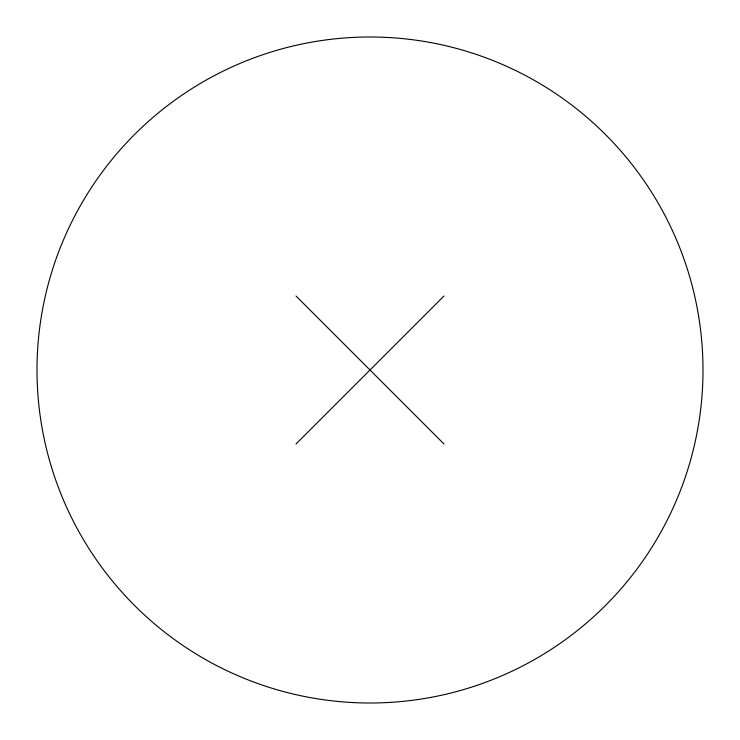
<?xml version="1.0" encoding="UTF-8"?>
<svg xmlns="http://www.w3.org/2000/svg" width="740" height="740" viewBox="0 0 740 740"><rect width="100%" height="100%" fill="white"/><g stroke="black" fill="none" stroke-linecap="round" stroke-linejoin="round"><path stroke-width="1.11" d="M296 444L444 296M296 296L444 444M203.5 658.387A333 333 0 0 0 703 370A333 333 0 0 0 203.5 81.613A333 333 0 0 0 203.5 658.387"/></g></svg>
